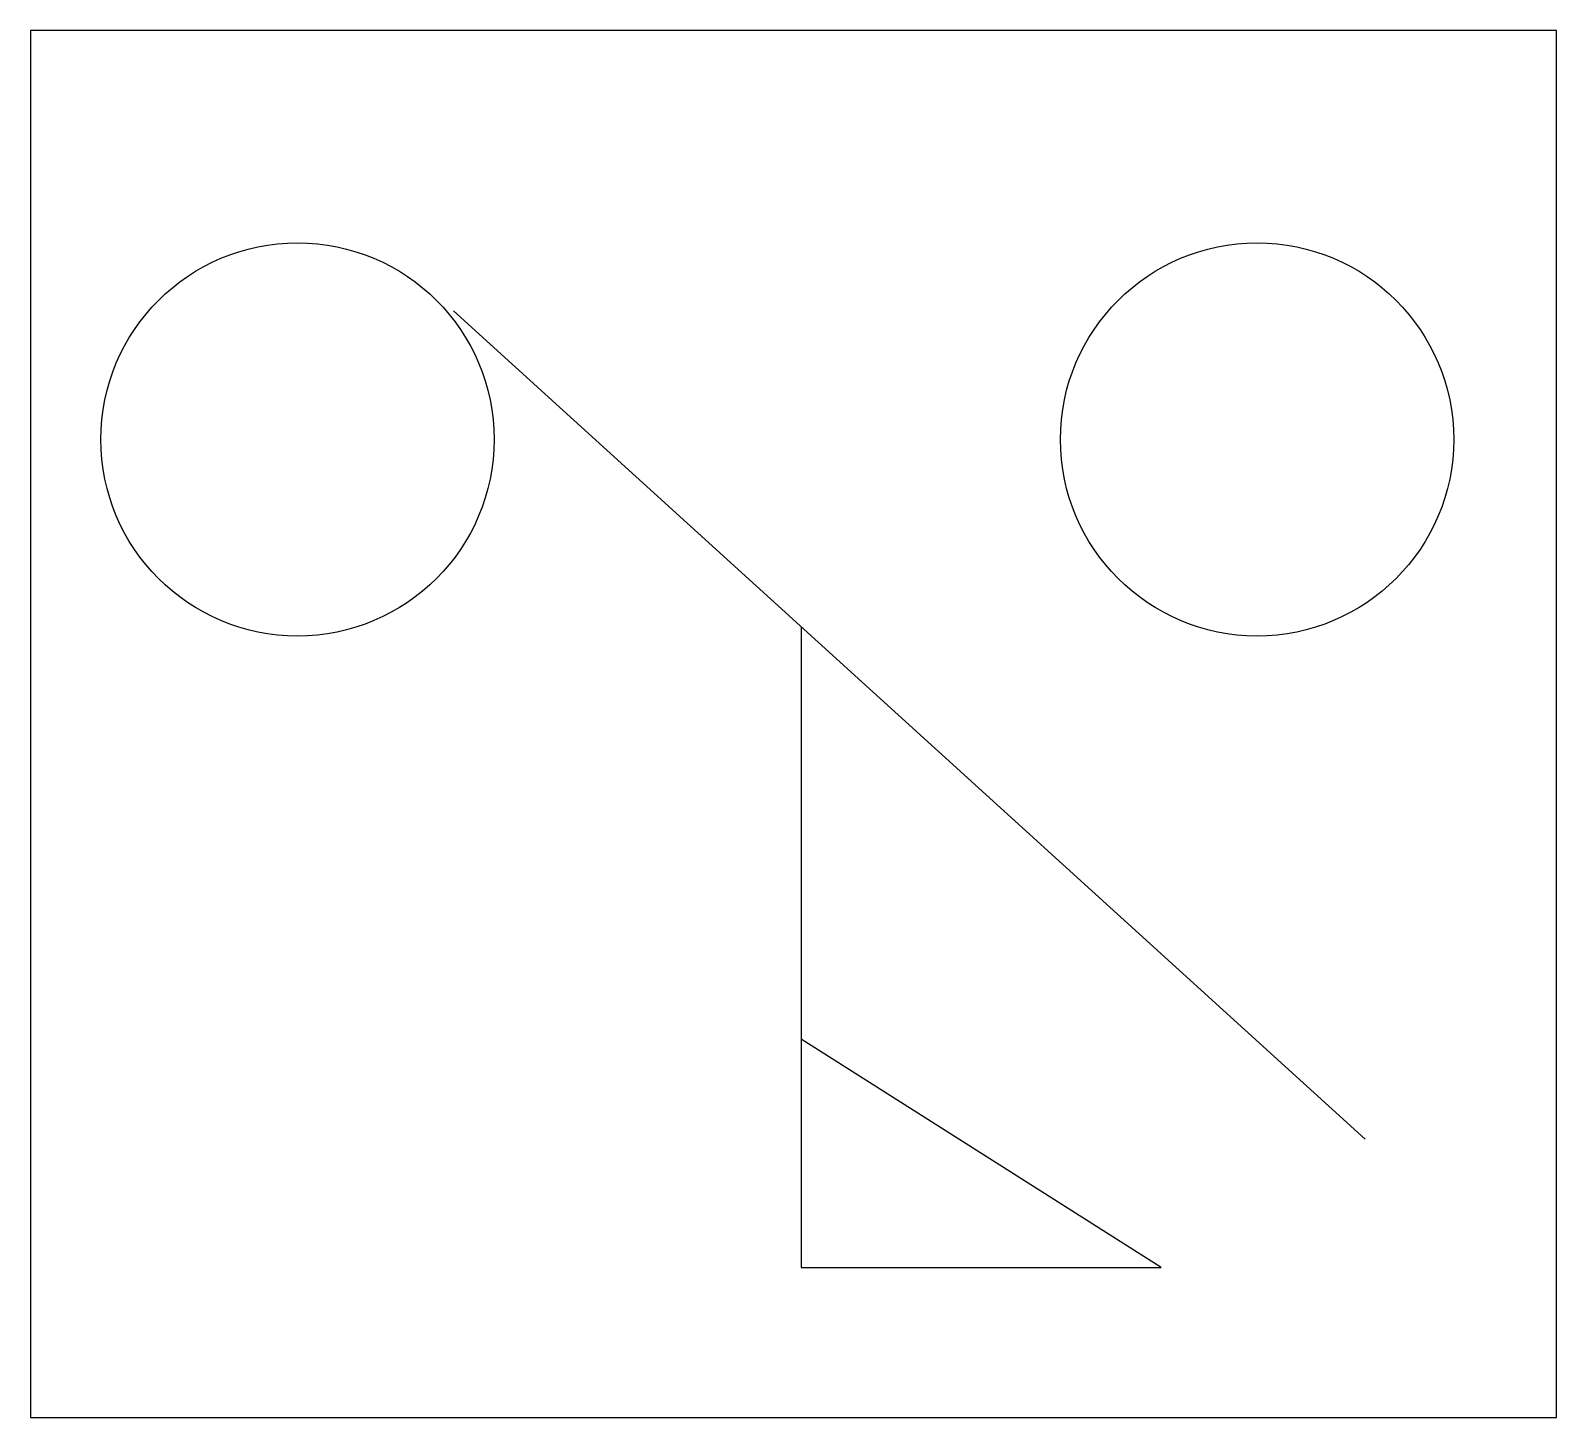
# Model space of a CAD drawing. Header units: millimetres. Extents: x -10118.875 to -10118.503, y 55.513 to 55.851.
import ezdxf

# ---------------------------------------------------------------- set-up
doc = ezdxf.new("R2010")
doc.units = ezdxf.units.MM
doc.header["$LTSCALE"] = 10
doc.layers.add('Tub_componentes', color=2, linetype='Continuous')

msp = doc.modelspace()

# ---------------------------------------------------------------- linework, layer by layer
at = {"layer": 'Tub_componentes', "linetype": 'Continuous'}
for p, q in [((-10118.50284, 55.85133), (-10118.87528, 55.85133)), ((-10118.87528, 55.85133), (-10118.87528, 55.51275)), ((-10118.50284, 55.51275), (-10118.50284, 55.85133)), ((-10118.87528, 55.51275), (-10118.50284, 55.51275))]:
    msp.add_line(p, q, dxfattribs=at)
at = {"layer": 'Tub_componentes', "color": 2, "linetype": 'Continuous'}
for p, q in [((-10118.77207, 55.78287), (-10118.54957, 55.58072)), ((-10118.68717, 55.70573), (-10118.68717, 55.54935)), ((-10118.59934, 55.54935), (-10118.68717, 55.60512)), ((-10118.68717, 55.54935), (-10118.59934, 55.54935))]:
    msp.add_line(p, q, dxfattribs=at)
for centre in [(-10118.81013, 55.7515), (-10118.57592, 55.7515)]:
    msp.add_circle(centre, 0.04799, dxfattribs=at)

doc.saveas('drawing.dxf')
